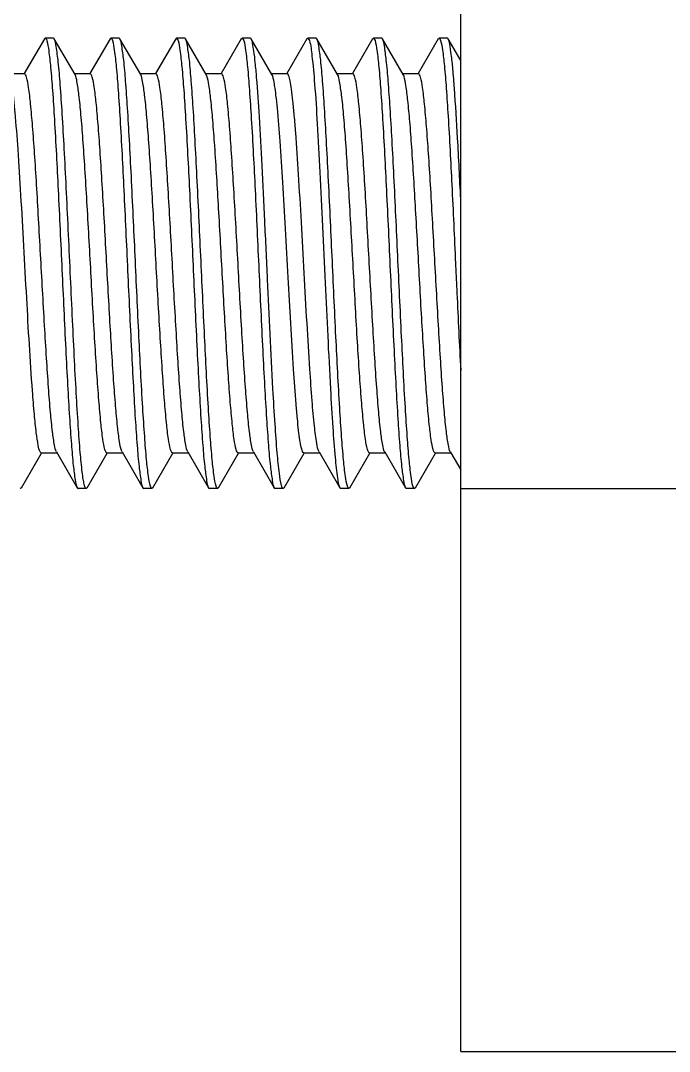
# Model space of a CAD drawing. Extents: x 27938 to 650306, y -92720 to 1524912.
# Drawn here: x 315691.2 to 315892.1, y 840837.4 to 841156.5 of the extents above; entities that cross this region are included whole.
import ezdxf

# ---------------------------------------------------------------- set-up
doc = ezdxf.new("R2010")
doc.units = 0
doc.header["$LTSCALE"] = 1000
doc.header["$MEASUREMENT"] = 0

msp = doc.modelspace()

# ---------------------------------------------------------------- linework, layer by layer
at = {"linetype": 'Continuous'}
for p, q in [((315827.52, 840837.43), (315827.52, 841293.13)), ((315698.61, 841150.84), (315692.38, 841140.1)), ((315698.61, 841150.84), (315698.87, 841151.07)), ((315701.41, 841151.07), (315698.87, 841151.07)), ((315701.41, 841151.07), (315698.87, 841151.07)), ((315698.87, 841151.07), (315698.91, 841151.06)), ((315701.67, 841150.84), (315701.41, 841151.07)), ((315708.09, 841139.77), (315701.67, 841150.84)), ((315718.94, 841150.84), (315712.71, 841140.1)), ((315718.94, 841150.84), (315719.2, 841151.07)), ((315721.74, 841151.07), (315719.2, 841151.07)), ((315721.74, 841151.07), (315719.2, 841151.07)), ((315719.2, 841151.07), (315719.23, 841151.06)), ((315722, 841150.84), (315721.74, 841151.07)), ((315728.42, 841139.77), (315722, 841150.84)), ((315739.26, 841150.84), (315733.04, 841140.1)), ((315739.26, 841150.84), (315739.52, 841151.07)), ((315742.06, 841151.07), (315739.52, 841151.07)), ((315742.06, 841151.07), (315739.52, 841151.07)), ((315739.52, 841151.07), (315739.56, 841151.06)), ((315742.32, 841150.84), (315742.06, 841151.07)), ((315748.74, 841139.77), (315742.32, 841150.84)), ((315759.59, 841150.84), (315753.36, 841140.1)), ((315759.59, 841150.84), (315759.85, 841151.07)), ((315762.39, 841151.07), (315759.85, 841151.07)), ((315762.39, 841151.07), (315759.85, 841151.07)), ((315759.85, 841151.07), (315759.89, 841151.06)), ((315762.65, 841150.84), (315762.39, 841151.07)), ((315769.07, 841139.77), (315762.65, 841150.84)), ((315779.92, 841150.84), (315773.69, 841140.1)), ((315779.92, 841150.84), (315780.18, 841151.07)), ((315782.72, 841151.07), (315780.18, 841151.07)), ((315782.72, 841151.07), (315780.18, 841151.07)), ((315780.18, 841151.07), (315780.22, 841151.06)), ((315782.98, 841150.84), (315782.72, 841151.07)), ((315789.4, 841139.77), (315782.98, 841150.84)), ((315800.25, 841150.84), (315794.02, 841140.1)), ((315800.25, 841150.84), (315800.51, 841151.07)), ((315803.05, 841151.07), (315800.51, 841151.07)), ((315803.05, 841151.07), (315800.51, 841151.07)), ((315800.51, 841151.07), (315800.55, 841151.06)), ((315803.31, 841150.84), (315803.05, 841151.07)), ((315809.73, 841139.77), (315803.31, 841150.84)), ((315820.58, 841150.84), (315814.35, 841140.1)), ((315820.58, 841150.84), (315820.84, 841151.07)), ((315823.38, 841151.07), (315820.84, 841151.07)), ((315823.38, 841151.07), (315820.84, 841151.07)), ((315820.84, 841151.07), (315820.87, 841151.06)), ((315823.64, 841150.84), (315823.38, 841151.07)), ((315827.52, 841144.14), (315823.64, 841150.84)), ((315692.5, 841140.03), (315687.61, 841140.03)), ((315712.82, 841140.03), (315707.93, 841140.03)), ((315733.15, 841140.03), (315728.26, 841140.03)), ((315753.48, 841140.03), (315748.59, 841140.03)), ((315748.94, 841139.32), (315748.74, 841139.77)), ((315773.81, 841140.03), (315768.92, 841140.03)), ((315794.14, 841140.03), (315789.25, 841140.03)), ((315814.46, 841140.03), (315809.57, 841140.03)), ((315825.92, 841081.3), (315825.95, 841080.57)), ((315691.5, 841011.9), (315697.73, 841022.64)), ((315697.62, 841022.71), (315697.31, 841022.97)), ((315697.62, 841022.71), (315702.51, 841022.71)), ((315702.35, 841022.97), (315708.77, 841011.9)), ((315711.83, 841011.9), (315718.06, 841022.64)), ((315717.94, 841022.71), (315722.83, 841022.71)), ((315722.68, 841022.98), (315729.1, 841011.9)), ((315732.16, 841011.9), (315738.39, 841022.64)), ((315738.27, 841022.71), (315743.16, 841022.71)), ((315743.01, 841022.98), (315749.43, 841011.9)), ((315752.49, 841011.9), (315758.71, 841022.64)), ((315758.6, 841022.71), (315763.49, 841022.71)), ((315763.34, 841022.98), (315769.76, 841011.9)), ((315772.82, 841011.9), (315779.04, 841022.64)), ((315778.93, 841022.71), (315783.82, 841022.71)), ((315783.66, 841022.98), (315790.08, 841011.9)), ((315793.14, 841011.9), (315799.37, 841022.64)), ((315799.26, 841022.71), (315804.15, 841022.71)), ((315803.99, 841022.98), (315810.41, 841011.9)), ((315813.47, 841011.9), (315819.7, 841022.64)), ((315819.58, 841022.71), (315824.47, 841022.71)), ((315824.32, 841022.98), (315824.47, 841022.71)), ((315824.47, 841022.71), (315827.52, 841017.46)), ((315691.5, 841011.9), (315691.24, 841011.67)), ((315708.73, 841011.99), (315708.77, 841011.9)), ((315708.77, 841011.9), (315708.88, 841011.75)), ((315711.57, 841011.67), (315709.03, 841011.67)), ((315711.83, 841011.9), (315711.57, 841011.67)), ((315729.1, 841011.9), (315729.36, 841011.67)), ((315731.9, 841011.67), (315729.36, 841011.67)), ((315731.9, 841011.67), (315729.36, 841011.67)), ((315731.9, 841011.67), (315731.86, 841011.68)), ((315732.16, 841011.9), (315731.9, 841011.67)), ((315749.43, 841011.9), (315749.69, 841011.67)), ((315752.23, 841011.67), (315749.69, 841011.67)), ((315752.23, 841011.67), (315749.69, 841011.67)), ((315752.23, 841011.67), (315752.19, 841011.68)), ((315752.49, 841011.9), (315752.23, 841011.67)), ((315769.76, 841011.9), (315770.02, 841011.67)), ((315772.56, 841011.67), (315770.02, 841011.67)), ((315772.56, 841011.67), (315770.02, 841011.67)), ((315772.82, 841011.9), (315772.56, 841011.67)), ((315790.08, 841011.9), (315790.34, 841011.67)), ((315792.88, 841011.67), (315790.34, 841011.67)), ((315792.88, 841011.67), (315790.34, 841011.67)), ((315792.88, 841011.67), (315792.85, 841011.68)), ((315793.14, 841011.9), (315792.88, 841011.67)), ((315810.41, 841011.9), (315810.67, 841011.67)), ((315813.21, 841011.67), (315810.67, 841011.67)), ((315813.21, 841011.67), (315810.67, 841011.67)), ((315813.21, 841011.67), (315813.17, 841011.68)), ((315813.47, 841011.9), (315813.21, 841011.67)), ((315827.52, 841011.67), (315897.22, 841011.67)), ((315827.52, 840837.43), (315897.22, 840837.43))]:
    msp.add_line(p, q, dxfattribs=at)
for points, knots in [([(315698.91, 841151.06), (315698.95, 841151.05), (315699.21, 841150.84), (315699.28, 841150.51), (315699.36, 841150.25)], [0, 0, 0, 0, 0.142412, 1, 1, 1, 1]), ([(315699.36, 841150.25), (315699.66, 841149.26), (315700.07, 841146.5), (315700.63, 841141.37), (315701.18, 841134.28), (315701.99, 841121.64), (315702.94, 841103.13), (315704.04, 841079.41), (315704.98, 841059.25), (315705.77, 841044.05), (315706.33, 841034.23), (315706.91, 841025.96), (315707.43, 841019.46), (315708.03, 841015.03), (315708.37, 841012.7), (315708.73, 841011.99)], [0, 0, 0, 0, 0.022323, 0.059966, 0.111809, 0.176196, 0.333935, 0.512859, 0.689876, 0.770433, 0.84213, 0.902644, 0.950025, 0.982776, 1, 1, 1, 1]), ([(315711.57, 841011.67), (315711.42, 841011.67), (315711.13, 841012.21), (315710.9, 841013.11), (315710.59, 841014.74), (315710.16, 841018.01), (315709.63, 841023.56), (315709.04, 841031.71), (315708.44, 841041.7), (315707.83, 841053.12), (315707.23, 841065.58), (315706.62, 841078.61), (315706.01, 841091.74), (315705.4, 841104.5), (315704.8, 841116.41), (315704.2, 841127.04), (315703.58, 841136), (315703.05, 841143.01), (315702.39, 841147.68), (315702.07, 841150.15), (315701.67, 841150.84)], [0, 0, 0, 0, 0.003179, 0.010349, 0.021865, 0.037693, 0.081777, 0.141086, 0.21349, 0.29637, 0.38671, 0.481216, 0.576446, 0.66894, 0.755331, 0.832471, 0.897559, 0.948248, 0.982744, 1, 1, 1, 1]), ([(315719.23, 841151.06), (315719.28, 841151.05), (315719.52, 841150.86), (315719.59, 841150.56), (315719.67, 841150.32)], [0, 0, 0, 0, 0.146004, 1, 1, 1, 1]), ([(315719.67, 841150.32), (315719.98, 841149.35), (315720.38, 841146.62), (315720.95, 841141.51), (315721.5, 841134.4), (315722.32, 841121.7), (315723.27, 841103.05), (315724.38, 841079.17), (315725.32, 841058.89), (315726.12, 841043.62), (315726.69, 841033.79), (315727.27, 841025.55), (315727.79, 841019.11), (315728.4, 841014.82), (315728.73, 841012.55), (315729.1, 841011.9)], [0, 0, 0, 0, 0.021904, 0.059356, 0.111234, 0.175859, 0.334521, 0.514585, 0.692487, 0.773246, 0.844913, 0.905138, 0.951952, 0.983857, 1, 1, 1, 1]), ([(315731.43, 841012.42), (315731.12, 841013.38), (315730.72, 841016.12), (315730.15, 841021.22), (315729.6, 841028.33), (315728.78, 841041.04), (315727.82, 841059.68), (315726.72, 841083.57), (315725.77, 841103.85), (315724.98, 841119.12), (315724.41, 841128.95), (315723.82, 841137.19), (315723.31, 841143.63), (315722.69, 841147.92), (315722.37, 841150.2), (315722, 841150.84)], [0, 0, 0, 0, 0.021888, 0.059328, 0.111196, 0.175814, 0.334474, 0.514547, 0.692462, 0.773228, 0.844902, 0.905131, 0.951948, 0.983856, 1, 1, 1, 1]), ([(315739.56, 841151.06), (315739.6, 841151.05), (315739.84, 841150.87), (315739.92, 841150.57), (315739.99, 841150.34)], [0, 0, 0, 0, 0.146788, 1, 1, 1, 1]), ([(315739.99, 841150.34), (315740.3, 841149.38), (315740.7, 841146.65), (315741.27, 841141.56), (315741.82, 841134.45), (315742.64, 841121.75), (315743.6, 841103.11), (315744.7, 841079.22), (315745.65, 841058.92), (315746.45, 841043.64), (315747.01, 841033.81), (315747.6, 841025.56), (315748.12, 841019.12), (315748.73, 841014.82), (315749.05, 841012.55), (315749.43, 841011.9)], [0, 0, 0, 0, 0.021788, 0.059148, 0.110955, 0.175533, 0.334174, 0.514296, 0.692285, 0.773094, 0.844811, 0.905077, 0.951921, 0.983848, 1, 1, 1, 1]), ([(315751.76, 841012.42), (315751.45, 841013.38), (315751.05, 841016.12), (315750.48, 841021.22), (315749.93, 841028.33), (315749.1, 841041.03), (315748.15, 841059.68), (315747.04, 841083.56), (315746.1, 841103.85), (315745.3, 841119.12), (315744.74, 841128.95), (315744.15, 841137.19), (315743.64, 841143.63), (315743.02, 841147.92), (315742.7, 841150.2), (315742.32, 841150.84)], [0, 0, 0, 0, 0.021877, 0.059311, 0.111175, 0.175792, 0.334445, 0.514524, 0.692444, 0.773209, 0.844887, 0.905122, 0.951945, 0.983855, 1, 1, 1, 1]), ([(315759.89, 841151.06), (315759.93, 841151.05), (315760.17, 841150.87), (315760.25, 841150.57), (315760.32, 841150.33)], [0, 0, 0, 0, 0.146706, 1, 1, 1, 1]), ([(315760.32, 841150.33), (315760.63, 841149.37), (315761.03, 841146.65), (315761.6, 841141.55), (315762.15, 841134.45), (315762.97, 841121.75), (315763.93, 841103.1), (315765.03, 841079.21), (315765.98, 841058.92), (315766.77, 841043.64), (315767.34, 841033.81), (315767.93, 841025.56), (315768.44, 841019.12), (315769.06, 841014.82), (315769.38, 841012.55), (315769.76, 841011.9)], [0, 0, 0, 0, 0.0218, 0.059172, 0.110989, 0.175574, 0.334211, 0.514328, 0.692305, 0.773106, 0.844818, 0.905082, 0.951925, 0.983849, 1, 1, 1, 1]), ([(315769.39, 841042.47), (315768.76, 841053.78), (315767.95, 841071.11), (315766.88, 841094.16), (315766.07, 841110.96), (315765.26, 841125.76), (315764.57, 841136.38), (315763.96, 841143.14), (315763.57, 841146.71), (315763.16, 841149.15), (315762.88, 841150.44), (315762.65, 841150.84)], [0, 0, 0, 0, 0.31261, 0.479025, 0.637331, 0.776893, 0.888349, 0.931124, 0.964281, 0.987309, 1, 1, 1, 1]), ([(315780.22, 841151.06), (315780.26, 841151.05), (315780.5, 841150.87), (315780.57, 841150.57), (315780.65, 841150.33)], [0, 0, 0, 0, 0.14666, 1, 1, 1, 1]), ([(315780.65, 841150.33), (315781.13, 841148.82), (315781.61, 841144.28), (315782.43, 841135.72), (315783.16, 841123.68), (315783.96, 841108.99), (315784.74, 841092.55), (315785.78, 841070.17), (315786.57, 841053.4), (315787.18, 841042.47)], [0, 0, 0, 0, 0.04411, 0.125541, 0.239358, 0.37843, 0.533993, 0.696234, 1, 1, 1, 1]), ([(315792.42, 841012.4), (315792.11, 841013.36), (315791.71, 841016.09), (315791.14, 841021.18), (315790.59, 841028.28), (315789.76, 841040.98), (315788.81, 841059.63), (315787.7, 841083.52), (315786.76, 841103.82), (315785.96, 841119.09), (315785.39, 841128.93), (315784.81, 841137.18), (315784.29, 841143.62), (315783.68, 841147.92), (315783.35, 841150.19), (315782.98, 841150.84)], [0, 0, 0, 0, 0.02177, 0.059115, 0.110912, 0.175482, 0.334119, 0.514249, 0.692251, 0.773068, 0.844793, 0.905066, 0.951916, 0.983846, 1, 1, 1, 1]), ([(315800.55, 841151.06), (315800.59, 841151.05), (315800.83, 841150.87), (315800.91, 841150.56), (315800.98, 841150.32)], [0, 0, 0, 0, 0.146034, 1, 1, 1, 1]), ([(315800.98, 841150.32), (315801.29, 841149.36), (315801.69, 841146.62), (315802.26, 841141.51), (315802.81, 841134.41), (315803.63, 841121.7), (315804.58, 841103.05), (315805.69, 841079.17), (315806.63, 841058.89), (315807.43, 841043.62), (315808, 841033.79), (315808.58, 841025.55), (315809.1, 841019.11), (315809.71, 841014.82), (315810.04, 841012.55), (315810.41, 841011.9)], [0, 0, 0, 0, 0.021899, 0.059349, 0.111223, 0.175847, 0.334508, 0.514576, 0.692482, 0.773242, 0.844912, 0.905137, 0.951951, 0.983857, 1, 1, 1, 1]), ([(315812.74, 841012.42), (315812.43, 841013.39), (315812.03, 841016.12), (315811.46, 841021.23), (315810.91, 841028.34), (315810.09, 841041.05), (315809.14, 841059.69), (315808.03, 841083.58), (315807.09, 841103.86), (315806.29, 841119.12), (315805.72, 841128.95), (315805.14, 841137.19), (315804.62, 841143.63), (315804, 841147.92), (315803.68, 841150.2), (315803.31, 841150.84)], [0, 0, 0, 0, 0.02191, 0.059368, 0.111249, 0.175876, 0.33454, 0.514602, 0.692499, 0.773255, 0.84492, 0.905142, 0.951954, 0.983858, 1, 1, 1, 1]), ([(315820.87, 841151.06), (315820.91, 841151.05), (315821.15, 841150.87), (315821.23, 841150.57), (315821.3, 841150.34)], [0, 0, 0, 0, 0.147008, 1, 1, 1, 1]), ([(315821.3, 841150.34), (315821.6, 841149.41), (315822, 841146.77), (315822.55, 841141.85), (315823.09, 841135), (315823.9, 841122.73), (315824.84, 841104.63), (315825.54, 841089.41), (315825.92, 841081.3)], [0, 0, 0, 0, 0.042374, 0.114709, 0.214932, 0.339935, 0.647912, 1, 1, 1, 1]), ([(315827.52, 841101.3), (315827.22, 841107.58), (315826.64, 841119), (315825.84, 841132.4), (315825.15, 841141.04), (315824.71, 841145.62), (315824.22, 841148.72), (315823.92, 841150.35), (315823.64, 841150.84)], [0, 0, 0, 0, 0.379459, 0.689334, 0.809279, 0.902185, 0.96608, 1, 1, 1, 1]), ([(315697.31, 841022.97), (315696.96, 841023.58), (315696.59, 841025.62), (315695.99, 841029.47), (315695.46, 841035.13), (315694.33, 841049.01), (315693.36, 841066.41), (315692.25, 841086.62), (315691.39, 841101.98), (315690.53, 841115.77), (315689.79, 841125.79), (315689.15, 841132.23), (315688.73, 841135.69), (315688.3, 841138.09), (315687.99, 841139.36), (315687.76, 841139.77)], [0, 0, 0, 0, 0.017852, 0.051664, 0.100534, 0.162875, 0.407985, 0.545976, 0.68048, 0.801297, 0.899285, 0.937334, 0.967097, 0.988058, 1, 1, 1, 1]), ([(315702.35, 841022.97), (315701.99, 841023.6), (315701.62, 841025.76), (315701, 841029.82), (315700.44, 841035.8), (315699.84, 841043.39), (315699.24, 841052.37), (315698.41, 841066.11), (315697.63, 841080.5), (315696.82, 841095.02), (315696.22, 841105.43), (315695.62, 841114.98), (315695.02, 841123.31), (315694.42, 841130.14), (315693.87, 841135.16), (315693.33, 841138.27), (315692.93, 841139.61), (315692.63, 841140.03), (315692.5, 841140.03)], [0, 0, 0, 0, 0.018628, 0.054185, 0.105638, 0.171201, 0.248536, 0.334866, 0.521871, 0.615806, 0.705504, 0.787737, 0.859546, 0.918359, 0.962097, 0.989304, 0.996544, 1, 1, 1, 1]), ([(315717.94, 841022.71), (315717.81, 841022.71), (315717.51, 841023.13), (315717.11, 841024.47), (315716.57, 841027.58), (315716.02, 841032.59), (315715.42, 841039.43), (315714.82, 841047.75), (315714.22, 841057.29), (315713.62, 841067.71), (315712.81, 841082.22), (315712.03, 841096.61), (315711.2, 841110.35), (315710.6, 841119.33), (315710, 841126.92), (315709.45, 841132.91), (315708.82, 841136.97), (315708.46, 841139.13), (315708.09, 841139.77)], [0, 0, 0, 0, 0.003455, 0.010692, 0.037889, 0.081612, 0.140406, 0.212191, 0.294399, 0.384075, 0.477989, 0.664972, 0.751304, 0.82865, 0.894235, 0.945722, 0.98132, 1, 1, 1, 1]), ([(315722.47, 841023.46), (315722.16, 841024.34), (315721.75, 841026.82), (315721.17, 841031.41), (315720.6, 841037.74), (315719.76, 841048.94), (315718.79, 841065.22), (315717.85, 841082.44), (315717.06, 841096.64), (315716.47, 841106.74), (315715.88, 841115.96), (315715.3, 841123.98), (315714.71, 841130.55), (315714.17, 841135.36), (315713.64, 841138.34), (315713.25, 841139.64), (315712.96, 841140.03), (315712.82, 841140.03)], [0, 0, 0, 0, 0.023905, 0.063882, 0.118695, 0.186499, 0.351414, 0.536115, 0.627999, 0.715327, 0.79509, 0.864539, 0.921297, 0.963445, 0.989649, 0.996636, 1, 1, 1, 1]), ([(315738.27, 841022.71), (315738.14, 841022.71), (315737.84, 841023.13), (315737.44, 841024.47), (315736.9, 841027.58), (315736.34, 841032.59), (315735.75, 841039.43), (315735.15, 841047.75), (315734.55, 841057.29), (315733.95, 841067.71), (315733.14, 841082.22), (315732.35, 841096.61), (315731.53, 841110.35), (315730.93, 841119.33), (315730.33, 841126.92), (315729.77, 841132.91), (315729.15, 841136.97), (315728.78, 841139.13), (315728.42, 841139.77)], [0, 0, 0, 0, 0.003456, 0.010693, 0.037891, 0.081614, 0.140408, 0.212193, 0.2944, 0.384075, 0.47799, 0.664974, 0.751306, 0.828653, 0.894237, 0.945723, 0.981321, 1, 1, 1, 1]), ([(315743.01, 841022.98), (315742.64, 841023.61), (315742.27, 841025.77), (315741.65, 841029.83), (315741.1, 841035.82), (315740.49, 841043.41), (315739.9, 841052.39), (315739.07, 841066.13), (315738.28, 841080.52), (315737.48, 841095.04), (315736.87, 841105.45), (315736.27, 841114.99), (315735.68, 841123.31), (315735.08, 841130.15), (315734.53, 841135.16), (315733.98, 841138.27), (315733.58, 841139.61), (315733.29, 841140.03), (315733.15, 841140.03)], [0, 0, 0, 0, 0.018679, 0.054277, 0.105763, 0.171347, 0.248694, 0.335027, 0.52201, 0.615925, 0.7056, 0.787807, 0.859592, 0.918386, 0.962109, 0.989307, 0.996544, 1, 1, 1, 1]), ([(315758.6, 841022.71), (315758.47, 841022.71), (315758.18, 841023.11), (315757.78, 841024.4), (315757.25, 841027.39), (315756.71, 841032.22), (315756.12, 841038.8), (315755.54, 841046.84), (315754.95, 841056.09), (315754.36, 841066.21), (315753.57, 841080.42), (315752.62, 841097.66), (315751.65, 841113.94), (315750.81, 841125.13), (315750.24, 841131.44), (315749.66, 841136), (315749.25, 841138.45), (315748.94, 841139.32)], [0, 0, 0, 0, 0.00337, 0.010373, 0.036639, 0.078887, 0.135774, 0.205372, 0.28529, 0.372768, 0.464782, 0.64963, 0.814469, 0.882133, 0.936734, 0.976432, 1, 1, 1, 1]), ([(315763.34, 841022.98), (315762.97, 841023.61), (315762.6, 841025.77), (315761.98, 841029.83), (315761.43, 841035.82), (315760.82, 841043.41), (315760.22, 841052.39), (315759.4, 841066.13), (315758.61, 841080.52), (315757.81, 841095.04), (315757.2, 841105.45), (315756.6, 841114.99), (315756.01, 841123.31), (315755.41, 841130.15), (315754.85, 841135.16), (315754.31, 841138.27), (315753.91, 841139.61), (315753.62, 841140.03), (315753.48, 841140.03)], [0, 0, 0, 0, 0.01868, 0.054279, 0.105765, 0.17135, 0.248696, 0.335029, 0.522011, 0.615925, 0.705601, 0.787809, 0.859595, 0.918388, 0.962111, 0.989308, 0.996545, 1, 1, 1, 1]), ([(315775.76, 841048.63), (315775.13, 841058.07), (315774.33, 841072.55), (315773.27, 841091.83), (315772.47, 841105.9), (315771.66, 841118.34), (315770.97, 841127.3), (315770.37, 841133.04), (315769.98, 841136.11), (315769.58, 841138.25), (315769.28, 841139.4), (315769.07, 841139.77)], [0, 0, 0, 0, 0.310342, 0.475677, 0.633257, 0.772654, 0.88467, 0.928035, 0.961992, 0.986043, 1, 1, 1, 1]), ([(315780.81, 841048.63), (315780.49, 841053.36), (315779.89, 841063.27), (315779.05, 841078.43), (315778.21, 841093.81), (315777.37, 841108.28), (315776.64, 841119.29), (315776.03, 841126.85), (315775.6, 841131.37), (315775.19, 841134.92), (315774.76, 841137.65), (315774.42, 841139.08), (315774.04, 841140.03), (315773.81, 841140.03)], [0, 0, 0, 0, 0.154792, 0.324211, 0.496022, 0.657766, 0.797744, 0.856333, 0.905865, 0.945463, 0.974462, 0.992476, 1, 1, 1, 1]), ([(315799.26, 841022.71), (315799.12, 841022.71), (315798.82, 841023.13), (315798.42, 841024.47), (315797.88, 841027.58), (315797.33, 841032.59), (315796.73, 841039.43), (315796.14, 841047.75), (315795.53, 841057.29), (315794.93, 841067.71), (315794.12, 841082.22), (315793.34, 841096.61), (315792.51, 841110.35), (315791.92, 841119.33), (315791.31, 841126.92), (315790.76, 841132.91), (315790.14, 841136.97), (315789.77, 841139.13), (315789.4, 841139.77)], [0, 0, 0, 0, 0.003456, 0.010693, 0.037891, 0.081614, 0.140408, 0.212193, 0.2944, 0.384075, 0.47799, 0.664973, 0.751306, 0.828653, 0.894237, 0.945723, 0.981321, 1, 1, 1, 1]), ([(315803.99, 841022.98), (315803.62, 841023.61), (315803.25, 841025.77), (315802.63, 841029.83), (315802.08, 841035.82), (315801.48, 841043.41), (315800.88, 841052.39), (315800.05, 841066.13), (315799.27, 841080.52), (315798.46, 841095.04), (315797.86, 841105.45), (315797.26, 841114.99), (315796.66, 841123.31), (315796.06, 841130.15), (315795.51, 841135.16), (315794.97, 841138.27), (315794.57, 841139.61), (315794.27, 841140.03), (315794.14, 841140.03)], [0, 0, 0, 0, 0.018679, 0.054277, 0.105763, 0.171347, 0.248694, 0.335026, 0.52201, 0.615925, 0.7056, 0.787807, 0.859592, 0.918386, 0.962109, 0.989307, 0.996544, 1, 1, 1, 1]), ([(315819.58, 841022.71), (315819.45, 841022.71), (315819.16, 841023.1), (315818.77, 841024.39), (315818.24, 841027.36), (315817.7, 841032.15), (315817.12, 841038.7), (315816.54, 841046.69), (315815.95, 841055.88), (315815.36, 841065.95), (315814.57, 841080.11), (315813.63, 841097.31), (315812.66, 841113.59), (315811.82, 841124.8), (315811.25, 841131.17), (315810.68, 841135.81), (315810.26, 841138.32), (315809.96, 841139.22)], [0, 0, 0, 0, 0.003356, 0.010319, 0.036431, 0.078432, 0.135001, 0.204233, 0.283766, 0.370875, 0.462568, 0.647052, 0.812078, 0.880087, 0.935211, 0.975599, 1, 1, 1, 1]), ([(315824.32, 841022.98), (315823.95, 841023.61), (315823.58, 841025.77), (315822.96, 841029.83), (315822.41, 841035.82), (315821.8, 841043.41), (315821.21, 841052.39), (315820.38, 841066.13), (315819.6, 841080.52), (315818.79, 841095.04), (315818.19, 841105.45), (315817.58, 841114.99), (315816.99, 841123.31), (315816.39, 841130.15), (315815.84, 841135.16), (315815.3, 841138.27), (315814.9, 841139.61), (315814.6, 841140.03), (315814.46, 841140.03)], [0, 0, 0, 0, 0.018679, 0.054278, 0.105765, 0.17135, 0.248696, 0.335028, 0.522011, 0.615925, 0.705601, 0.787809, 0.859594, 0.918388, 0.962111, 0.989308, 0.996544, 1, 1, 1, 1]), ([(315825.95, 841080.57), (315826.08, 841077.77), (315826.59, 841066.99), (315827.1, 841056.21), (315827.52, 841048.24)], [0, 0, 0, 0, 0.259922, 1, 1, 1, 1]), ([(315778.93, 841022.71), (315778.73, 841022.71), (315778.37, 841023.46), (315778.07, 841024.67), (315777.67, 841026.9), (315777.3, 841029.84), (315776.91, 841033.58), (315776.36, 841039.92), (315776, 841045.02), (315775.76, 841048.63)], [0, 0, 0, 0, 0.022487, 0.074555, 0.158145, 0.272549, 0.416177, 0.587029, 1, 1, 1, 1]), ([(315783.66, 841022.98), (315783.21, 841023.76), (315782.82, 841026.54), (315782.08, 841031.74), (315781.46, 841039.46), (315781.02, 841045.34), (315780.81, 841048.63)], [0, 0, 0, 0, 0.10579, 0.314513, 0.617347, 1, 1, 1, 1]), ([(315772.03, 841012.58), (315771.69, 841013.79), (315771.24, 841017.18), (315770.6, 841023.5), (315769.99, 841032.24), (315769.59, 841038.83), (315769.39, 841042.47)], [0, 0, 0, 0, 0.125282, 0.339928, 0.635519, 1, 1, 1, 1]), ([(315787.18, 841042.47), (315787.4, 841038.5), (315787.82, 841031.41), (315788.52, 841022.22), (315789.08, 841016.33), (315789.64, 841013.24), (315789.9, 841012.22), (315790.08, 841011.9)], [0, 0, 0, 0, 0.387702, 0.692616, 0.899746, 0.963455, 1, 1, 1, 1]), ([(315691.24, 841011.67), (315691.22, 841011.67), (315691.16, 841011.69), (315691.11, 841011.73), (315691.09, 841011.75)], [0, 0, 0, 0, 0.450523, 1, 1, 1, 1]), ([(315708.88, 841011.75), (315708.9, 841011.73), (315708.95, 841011.69), (315709, 841011.67), (315709.03, 841011.67)], [0, 0, 0, 0, 0.549477, 1, 1, 1, 1]), ([(315731.86, 841011.68), (315731.82, 841011.69), (315731.58, 841011.88), (315731.5, 841012.18), (315731.43, 841012.42)], [0, 0, 0, 0, 0.146111, 1, 1, 1, 1]), ([(315752.19, 841011.68), (315752.15, 841011.69), (315751.91, 841011.88), (315751.83, 841012.18), (315751.76, 841012.42)], [0, 0, 0, 0, 0.146175, 1, 1, 1, 1]), ([(315772.56, 841011.67), (315772.51, 841011.67), (315772.18, 841011.88), (315772.12, 841012.28), (315772.03, 841012.58)], [0, 0, 0, 0, 0.132072, 1, 1, 1, 1]), ([(315792.85, 841011.68), (315792.8, 841011.69), (315792.57, 841011.87), (315792.49, 841012.17), (315792.42, 841012.4)], [0, 0, 0, 0, 0.146912, 1, 1, 1, 1]), ([(315813.17, 841011.68), (315813.13, 841011.69), (315812.89, 841011.88), (315812.81, 841012.18), (315812.74, 841012.42)], [0, 0, 0, 0, 0.145963, 1, 1, 1, 1])]:
    msp.add_open_spline(points, degree=3, knots=knots, dxfattribs=at)
for points in [[(315809.96, 841139.22), (315809.9, 841139.41), (315809.83, 841139.59), (315809.73, 841139.77)], [(315722.68, 841022.98), (315722.59, 841023.13), (315722.53, 841023.29), (315722.47, 841023.46)]]:
    msp.add_open_spline(points, degree=3, dxfattribs=at)

doc.saveas('drawing.dxf')
